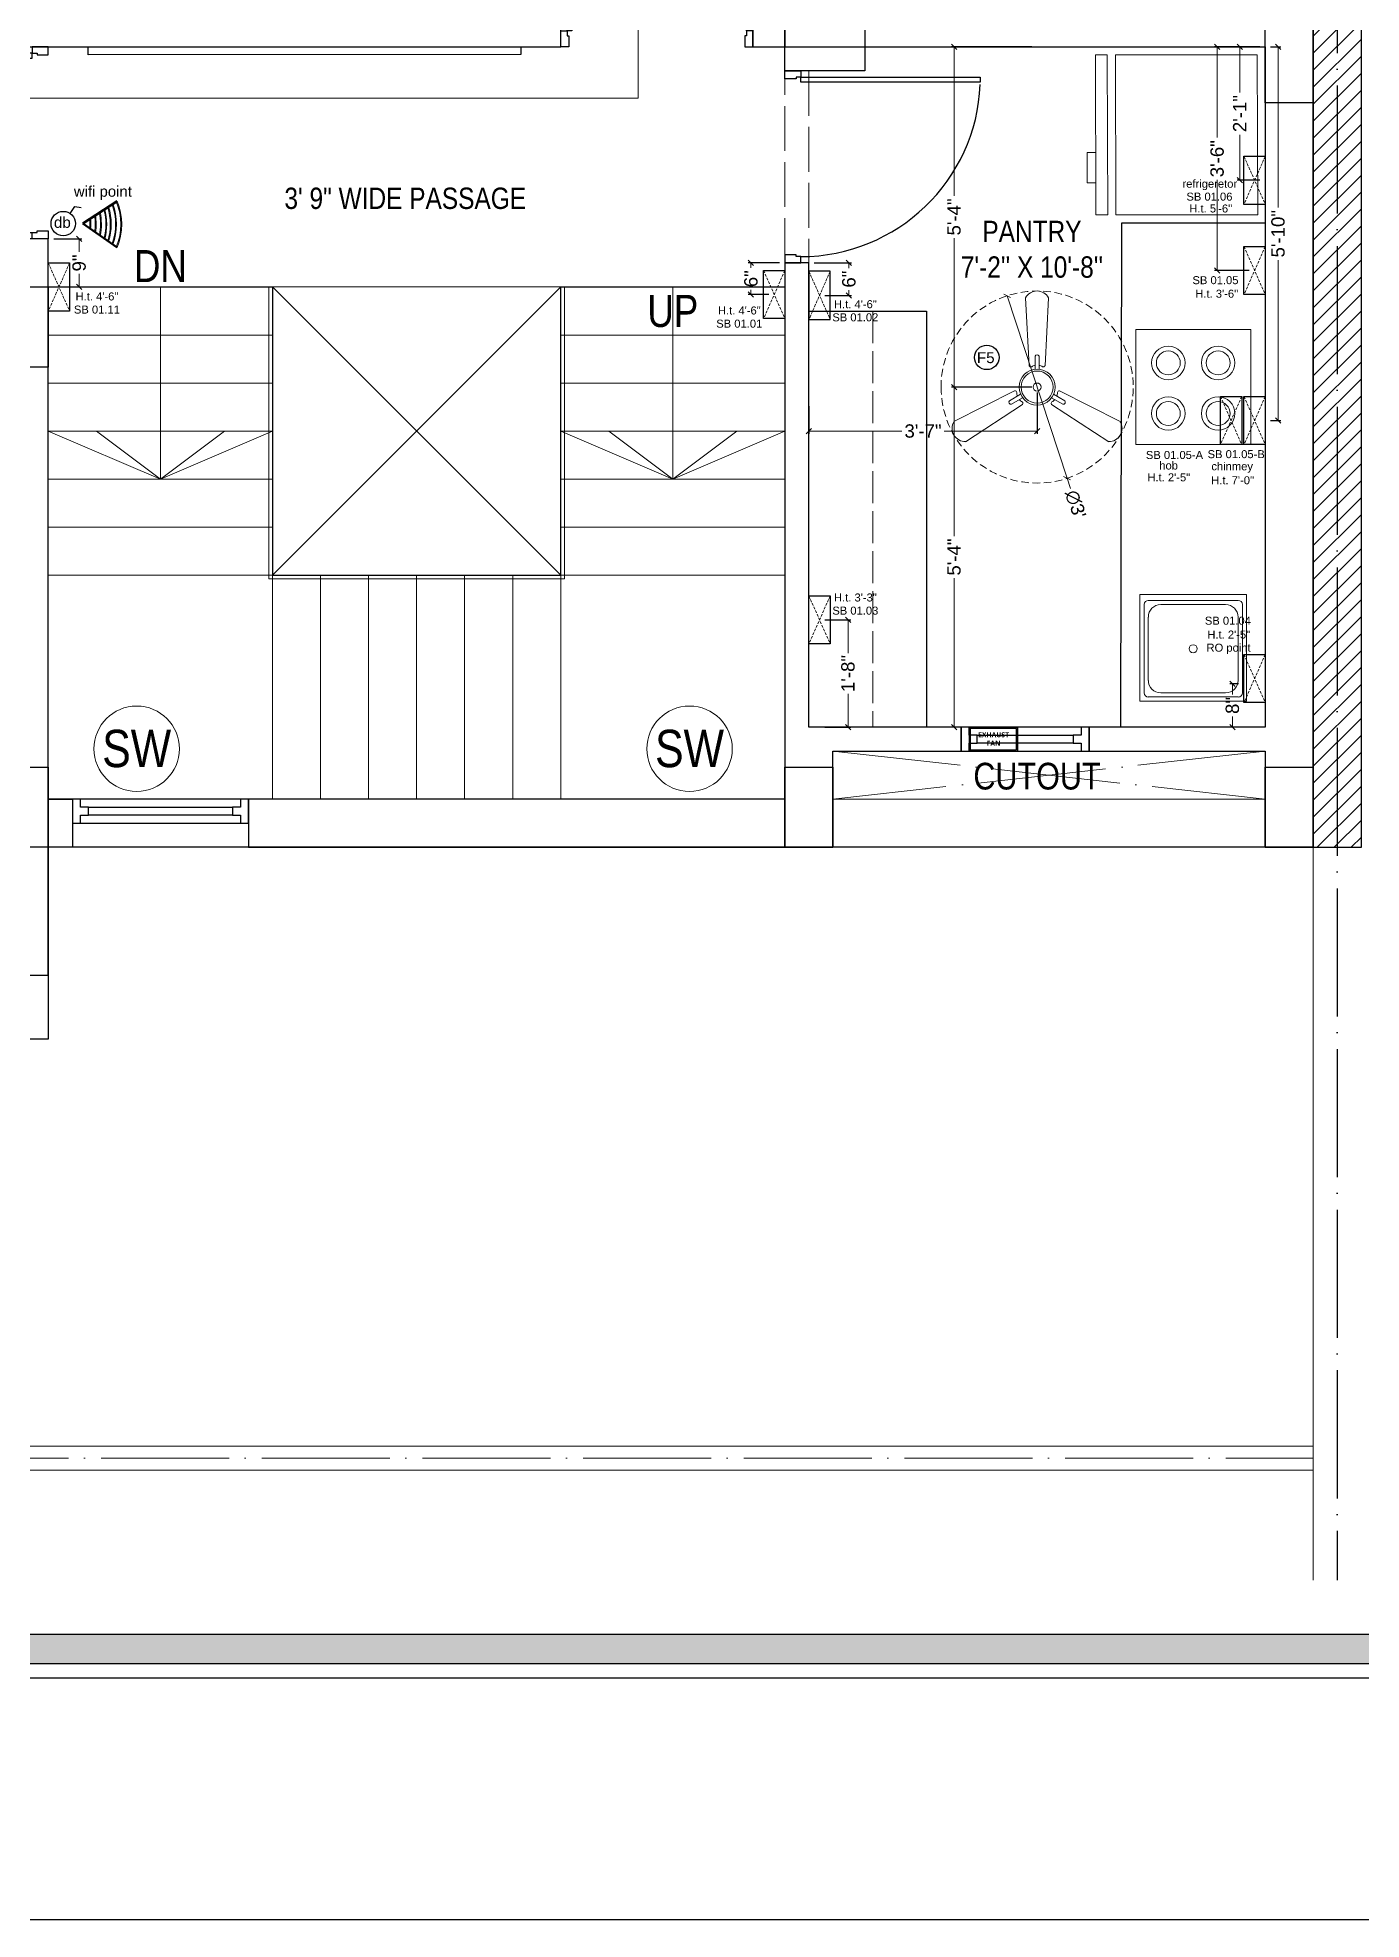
# Model space of a CAD drawing. Header units: millimetres. Extents: x 56222 to 3066687, y -650199 to -121287.
# Drawn here: x 141434.3 to 141682.3, y -177505.9 to -177153.2 of the extents above; entities that cross this region are included whole.
import ezdxf

# ---------------------------------------------------------------- set-up
doc = ezdxf.new("R2010")
doc.units = ezdxf.units.MM
doc.header["$MEASUREMENT"] = 0
doc.header["$PDMODE"] = 35
for name, pattern in [('ACAD_ISO02W100', [15, 12, -3]), ('ACAD_ISO04W100', [30, 24, -3, 0, -3]), ('DASHED', [0.75, 0.5, -0.25]), ('DASHED2', [0.375, 0.25, -0.125])]:
    doc.linetypes.add(name, pattern=pattern)
doc.layers.get('Defpoints').update_dxf_attribs({"color": 220})
for name, color, linetype, lineweight in [('$TD_AUDIT_GENERATED_(A0BDF17)', 32, 'Continuous', 30), ('COLUMN', 1, 'Continuous', 30), ('dim05', 1, 'Continuous', 13), ('el', 7, 'Continuous', 20), ('ELEC-wires', 1, 'DASHED2', 13), ('Electrical', 84, 'Continuous', 30), ('FIRST FLOOR', 7, 'Continuous', 9), ('FIRST FLOOR ( TEXT )', 7, 'Continuous', 9), ('FIRST FLOOR_( PLine )_', 251, 'Continuous', 30), ('FIRST FLOOR_( STAIR )', 251, 'Continuous', 9), ('FURNITURE', 32, 'Continuous', 9), ('GROUND FLOOR', 7, 'Continuous', 9), ('GROUND FLOOR  ( DIM )', 7, 'Continuous', 9), ('GROUND FLOOR  ( HATCH )', 251, 'Continuous', 9), ('Labelling', 1, 'Continuous', 25), ('NAME PLATE', 7, 'Continuous', 25), ('wall', 7, 'Continuous', 30), ('X_PLOT', 1, 'Continuous', 9), ('XX~SLAB ( BEAM )~ ( DIM )', 7, 'Continuous', 9)]:
    doc.layers.add(name, color=color, linetype=linetype, lineweight=lineweight)
for name, color, linetype in [('AR DOOR', 40, 'Continuous'), ('AR ELE-5', 134, 'Continuous'), ('Labels and Texts', 8, 'Continuous'), ('str coll', 6, 'Continuous')]:
    doc.layers.add(name, color=color, linetype=linetype)
doc.layers.add('XX~SLAB ( PLINE )', color=251, linetype='Continuous', plot=False)
doc.styles.add('Arial', font='arial.ttf')
doc.styles.add("Cn_BT_0'-0", font='swissc.ttf')
doc.styles.add('Cn_BT_7', font='swissc.ttf', dxfattribs={"height": 7})
doc.styles.add('KATHA', font='swissc.ttf')
doc.styles.get("Standard").update_dxf_attribs({"font": 'arial.ttf', "height": 6})
doc.dimstyles.new('ISO-25', dxfattribs={"dimtxt": 2.5, "dimasz": 1, "dimexe": 0.5, "dimexo": 1, "dimtad": 0, "dimdec": 1, "dimlunit": 4, "dimtxsty": 'Standard', "dimblk": 'OBLIQUE', "dimcen": 2.5, "dimclrd": 1, "dimclre": 1, "dimclrt": 5, "dimadec": 0, "dimazin": 0, "dimtfac": 1, "dimtdec": 1, "dimtmove": 0, "dimatfit": 3, "dimfxl": 1, "dimlwd": -1, "dimarcsym": 0})

# ---------------------------------------------------------------- blocks, each defined once
blk = doc.blocks.new('LAYOUT FILE')
at = {"layer": 'NAME PLATE', "true_color": 0xd39e00}
h = blk.add_hatch(color=42, dxfattribs=at)
h.paths.add_polyline_path([(3346889.83, -513806.18), (3346889.83, -514260.7), (3347535.56, -514260.7), (3347535.56, -513806.18)])
h.paths.add_polyline_path([(3346894.36, -513810.71), (3347531.03, -513810.71), (3347531.03, -514256.17), (3346894.36, -514256.17)], flags=16)
at = {"layer": 'NAME PLATE', "color": 42, "true_color": 0xd39e00}
for points in [[(3346887.56, -513803.91), (3347537.83, -513803.91), (3347537.83, -514262.96), (3346887.56, -514262.96)], [(3346889.83, -513806.18), (3347535.56, -513806.18), (3347535.56, -514260.7), (3346889.83, -514260.7)], [(3346894.36, -513810.71), (3347531.03, -513810.71), (3347531.03, -514256.17), (3346894.36, -514256.17)]]:
    blk.add_lwpolyline(points, close=True, dxfattribs=at)
blk = doc.blocks.new('*U255')
for points in [[(0, 0), (0, 1120), (-30, 1120), (-30, 0)], [(40, 0), (0, 0), (0, -30), (-10, -30), (-10, -100), (40, -100)], [(-1160, 0), (-1120, 0), (-1120, -30), (-1110, -30), (-1110, -100), (-1160, -100)]]:
    blk.add_lwpolyline(points, close=True)
at = {"layer": 'AR ELE-5', "linetype": 'ByBlock', "ltscale": 15}
blk.add_arc((2, -1), 1122, 92.373, 179.9653, dxfattribs=at)
blk = doc.blocks.new('*U256')
for points in [[(-1160, 0), (-1120, 0), (-1120, 30), (-1110, 30), (-1110, 100), (-1160, 100)], [(0, 0), (0, -1120), (-30, -1120), (-30, 0)], [(40, 0), (0, 0), (0, 30), (-10, 30), (-10, 100), (40, 100)]]:
    blk.add_lwpolyline(points, close=True)
at = {"layer": 'AR ELE-5', "linetype": 'ByBlock', "ltscale": 15}
blk.add_arc((2, 1), 1122, 180.0347, 267.627, dxfattribs=at)
blk = doc.blocks.new("SINK 20'' X 20''")
at = {"layer": 'FURNITURE'}
for p, q in [((3351628.98, -518299.55), (3351628.98, -518283)), ((3351629.75, -518282.23), (3351646.6, -518282.23)), ((3351632.08, -518283), (3351644.24, -518283)), ((3351647.38, -518283), (3351647.38, -518299.55)), ((3351629.75, -518297.22), (3351629.75, -518285.33)), ((3351646.57, -518285.33), (3351646.57, -518297.22)), ((3351646.6, -518300.32), (3351629.75, -518300.32)), ((3351644.24, -518299.55), (3351632.08, -518299.55))]:
    blk.add_line(p, q, dxfattribs=at)
blk.add_lwpolyline([(3351648.16, -518281.09), (3351628.16, -518281.09), (3351628.16, -518301.09), (3351648.16, -518301.09)], close=True, dxfattribs=at)
blk.add_circle((3351638.16, -518291.28), 0.762, dxfattribs=at)
for centre, radius, start, end in [((3351629.75, -518283), 0.775, 90, 180), ((3351632.08, -518285.33), 2.32, 90, 180), ((3351644.24, -518285.33), 2.32, 0, 90), ((3351646.6, -518283), 0.775, 0, 90), ((3351632.08, -518297.22), 2.32, 180, 270), ((3351644.24, -518297.22), 2.32, 270, 0), ((3351629.75, -518299.55), 0.775, 180, 270), ((3351646.6, -518299.55), 0.775, 270, 0)]:
    blk.add_arc(centre, radius, start, end, dxfattribs=at)
blk = doc.blocks.new('sf sfs')
at = {"layer": 'FURNITURE'}
blk.add_line((3348685.97, -514612.12), (3348664.42, -514612.12), dxfattribs=at)
blk.add_lwpolyline([(3348664.42, -514612.12), (3348664.42, -514590.57), (3348685.97, -514590.57), (3348685.97, -514612.12)], dxfattribs=at)
for centre, radius in [((3348670.49, -514596.83), 3.14), ((3348679.82, -514596.83), 3.14), ((3348670.49, -514596.83), 2.24), ((3348679.82, -514596.83), 2.24), ((3348670.49, -514606.3), 3.14), ((3348670.49, -514606.3), 2.24), ((3348679.82, -514606.3), 3.14), ((3348679.82, -514606.3), 2.24)]:
    blk.add_circle(centre, radius, dxfattribs=at)
blk = doc.blocks.new('6616')
at = {"color": 242, "linetype": 'DASHED', "true_color": 0xcd2027}
for p, q in [((386784.79, -36915.77), (386775.78, -36911.78)), ((386784.79, -36911.78), (386775.78, -36915.77))]:
    blk.add_line(p, q, dxfattribs=at)
at = {"layer": 'ELEC-wires', "color": 5, "linetype": 'ByBlock', "lineweight": 30, "ltscale": 4}
blk.add_lwpolyline([(386775.78, -36911.78), (386784.79, -36911.78), (386784.79, -36915.77), (386775.78, -36915.77)], close=True, dxfattribs=at)
blk = doc.blocks.new('_Oblique')
at = {"layer": 'wall', "color": 0, "lineweight": -2}
blk.add_line((-0.5, -0.5), (0.5, 0.5), dxfattribs=at)
blk = doc.blocks.new('*D415')
at = {"layer": 'Defpoints', "color": 0, "lineweight": 0, "transparency": 16777216}
for p in [(141664.31, -177154.98), (141659.51, -177179.98), (141664.31, -177179.98)]:
    blk.add_point(p, dxfattribs=at)
at = {"layer": 'dim05', "color": 1, "linetype": 'Continuous', "lineweight": -2, "transparency": 16777216}
for p, q in [((141663.31, -177154.98), (141659.01, -177154.98)), ((141663.31, -177179.98), (141659.01, -177179.98))]:
    blk.add_line(p, q, dxfattribs=at)
at = {"layer": 'dim05', "color": 1, "linetype": 'Continuous', "transparency": 16777216}
for p, q in [((141659.51, -177154.98), (141659.51, -177163.51)), ((141659.51, -177179.98), (141659.51, -177171.45))]:
    blk.add_line(p, q, dxfattribs=at)
at = {"layer": 'dim05', "color": 1, "transparency": 16777216}
for p, rotation in [((141659.51, -177154.98), 90), ((141659.51, -177179.98), 270)]:
    blk.add_blockref('_Oblique', p, dxfattribs=dict(at, rotation=rotation))
at = {"layer": 'dim05', "color": 5, "lineweight": 25, "transparency": 16777216, "insert": (141659.51, -177167.48), "char_height": 2.5, "attachment_point": 5, "rotation": 90, "style": 'Arial'}
blk.add_mtext('2\'-1"', dxfattribs=at)
blk = doc.blocks.new('*D416')
at = {"layer": 'Defpoints', "color": 0, "lineweight": 0, "transparency": 16777216}
for p in [(141664.31, -177154.98), (141664.31, -177225.01), (141666.7, -177225.01)]:
    blk.add_point(p, dxfattribs=at)
at = {"layer": 'dim05', "color": 1, "linetype": 'Continuous', "lineweight": -2, "transparency": 16777216}
for p, q in [((141665.31, -177154.98), (141667.2, -177154.98)), ((141665.31, -177225.01), (141667.2, -177225.01))]:
    blk.add_line(p, q, dxfattribs=at)
at = {"layer": 'dim05', "color": 1, "linetype": 'Continuous', "transparency": 16777216}
for p, q in [((141666.7, -177154.98), (141666.7, -177185.08)), ((141666.7, -177225.01), (141666.7, -177194.92))]:
    blk.add_line(p, q, dxfattribs=at)
at = {"layer": 'dim05', "color": 1, "transparency": 16777216}
for p, rotation in [((141666.7, -177154.98), 90), ((141666.7, -177225.01), 270)]:
    blk.add_blockref('_Oblique', p, dxfattribs=dict(at, rotation=rotation))
at = {"layer": 'dim05', "color": 5, "lineweight": 25, "transparency": 16777216, "insert": (141666.7, -177190), "char_height": 2.5, "attachment_point": 5, "rotation": 90, "style": 'Arial'}
blk.add_mtext('5\'-10"', dxfattribs=at)
blk = doc.blocks.new('*D480')
at = {"layer": 'Defpoints', "color": 0, "lineweight": 0, "transparency": 16777216}
for p in [(141660.32, -177274.37), (141658.15, -177282.48), (141660.32, -177282.48)]:
    blk.add_point(p, dxfattribs=at)
at = {"layer": 'dim05', "color": 1, "linetype": 'Continuous', "lineweight": -2, "transparency": 16777216}
for p, q in [((141659.32, -177274.37), (141657.65, -177274.37)), ((141659.32, -177282.48), (141657.65, -177282.48))]:
    blk.add_line(p, q, dxfattribs=at)
at = {"layer": 'dim05', "color": 1, "linetype": 'Continuous', "transparency": 16777216}
for p, q in [((141658.15, -177274.37), (141658.15, -177276.36)), ((141658.15, -177282.48), (141658.15, -177280.49))]:
    blk.add_line(p, q, dxfattribs=at)
at = {"layer": 'dim05', "color": 1, "transparency": 16777216}
for p, rotation in [((141658.15, -177274.37), 90), ((141658.15, -177282.48), 270)]:
    blk.add_blockref('_Oblique', p, dxfattribs=dict(at, rotation=rotation))
at = {"layer": 'dim05', "color": 5, "lineweight": 25, "transparency": 16777216, "insert": (141658.15, -177278.42), "char_height": 2.5, "attachment_point": 5, "rotation": 90, "style": 'Arial'}
blk.add_mtext('8"', dxfattribs=at)
blk = doc.blocks.new('A$C1B9B2090')
at = {"layer": 'Electrical', "ltscale": 10}
blk.add_line((0, 4.97), (10.08, 4.97), dxfattribs=at)
at = {"layer": 'Electrical', "ltscale": 2}
for points in [[(0, 0), (10.08, 0), (10.08, 4.97), (0, 4.97)], [(0.25, 0.25), (9.83, 0.25), (9.83, 4.72), (0.25, 4.72)]]:
    blk.add_lwpolyline(points, close=True, dxfattribs=at)
at = {"layer": 'Electrical', "ltscale": 2, "insert": (1.5, 3.92), "char_height": 1.05, "width": 7.1646, "attachment_point": 1}
blk.add_mtext('\\pxqc;{\\fMalgun Gothic|b1|i0|c0|p34;\\W5.565;\\C0;\\W1;EXHAUST \\P\\W7.7995;\\W1;FAN}', dxfattribs=at)
blk = doc.blocks.new('*D481')
at = {"layer": 'Defpoints', "color": 0, "lineweight": 0, "transparency": 16777216}
for p in [(141580.8, -177262.38), (141580.8, -177282.48), (141586.13, -177282.48)]:
    blk.add_point(p, dxfattribs=at)
at = {"layer": 'dim05', "color": 1, "linetype": 'Continuous', "lineweight": -2, "transparency": 16777216}
for p, q in [((141581.8, -177262.38), (141586.63, -177262.38)), ((141581.8, -177282.48), (141586.63, -177282.48))]:
    blk.add_line(p, q, dxfattribs=at)
at = {"layer": 'dim05', "color": 1, "linetype": 'Continuous', "transparency": 16777216}
for p, q in [((141586.13, -177262.38), (141586.13, -177268.6)), ((141586.13, -177282.48), (141586.13, -177276.26))]:
    blk.add_line(p, q, dxfattribs=at)
at = {"layer": 'dim05', "color": 1, "transparency": 16777216}
for p, rotation in [((141586.13, -177262.38), 90), ((141586.13, -177282.48), 270)]:
    blk.add_blockref('_Oblique', p, dxfattribs=dict(at, rotation=rotation))
at = {"layer": 'dim05', "color": 5, "lineweight": 25, "transparency": 16777216, "insert": (141586.13, -177272.43), "char_height": 2.5, "attachment_point": 5, "rotation": 90, "style": 'Arial'}
blk.add_mtext('1\'-8"', dxfattribs=at)
blk = doc.blocks.new('*D436')
at = {"layer": 'Defpoints', "color": 0, "lineweight": 0, "transparency": 16777216}
for p in [(141436.31, -177190.98), (141438.3, -177199.98), (141442.08, -177199.98)]:
    blk.add_point(p, dxfattribs=at)
at = {"layer": 'dim05', "color": 1, "linetype": 'Continuous', "lineweight": -2, "transparency": 16777216}
for p, q in [((141437.31, -177190.98), (141442.58, -177190.98)), ((141439.3, -177199.98), (141442.58, -177199.98))]:
    blk.add_line(p, q, dxfattribs=at)
at = {"layer": 'dim05', "color": 1, "linetype": 'Continuous', "transparency": 16777216}
for p, q in [((141442.08, -177190.98), (141442.08, -177193.42)), ((141442.08, -177199.98), (141442.08, -177197.54))]:
    blk.add_line(p, q, dxfattribs=at)
at = {"layer": 'dim05', "color": 1, "transparency": 16777216}
for p, rotation in [((141442.08, -177190.98), 90), ((141442.08, -177199.98), 270)]:
    blk.add_blockref('_Oblique', p, dxfattribs=dict(at, rotation=rotation))
at = {"layer": 'dim05', "color": 5, "lineweight": 25, "transparency": 16777216, "insert": (141442.08, -177195.48), "char_height": 2.5, "attachment_point": 5, "rotation": 90, "style": 'Arial'}
blk.add_mtext('9"', dxfattribs=at)
blk = doc.blocks.new('*D443')
at = {"layer": 'Defpoints', "color": 0, "lineweight": 0, "transparency": 16777216}
for p in [(141574.31, -177195.48), (141567.95, -177201.38), (141572.31, -177201.38)]:
    blk.add_point(p, dxfattribs=at)
at = {"layer": 'dim05', "color": 1, "linetype": 'Continuous', "lineweight": -2, "transparency": 16777216}
for p, q in [((141573.31, -177195.48), (141567.45, -177195.48)), ((141571.31, -177201.38), (141567.45, -177201.38))]:
    blk.add_line(p, q, dxfattribs=at)
at = {"layer": 'dim05', "color": 1, "linetype": 'Continuous', "transparency": 16777216}
for p, q in [((141567.95, -177195.48), (141567.95, -177196.36)), ((141567.95, -177201.38), (141567.95, -177200.5))]:
    blk.add_line(p, q, dxfattribs=at)
at = {"layer": 'dim05', "color": 1, "transparency": 16777216}
for p, rotation in [((141567.95, -177195.48), 90), ((141567.95, -177201.38), 270)]:
    blk.add_blockref('_Oblique', p, dxfattribs=dict(at, rotation=rotation))
at = {"layer": 'dim05', "color": 5, "lineweight": 25, "transparency": 16777216, "insert": (141567.95, -177198.43), "char_height": 2.5, "attachment_point": 5, "rotation": 90, "style": 'Arial'}
blk.add_mtext('6"', dxfattribs=at)
blk = doc.blocks.new('*D445')
at = {"layer": 'Defpoints', "color": 0, "lineweight": 0, "transparency": 16777216}
for p in [(141578.81, -177195.48), (141580.8, -177201.55), (141586.3, -177201.55)]:
    blk.add_point(p, dxfattribs=at)
at = {"layer": 'dim05', "color": 1, "linetype": 'Continuous', "lineweight": -2, "transparency": 16777216}
for p, q in [((141579.81, -177195.48), (141586.8, -177195.48)), ((141581.8, -177201.55), (141586.8, -177201.55))]:
    blk.add_line(p, q, dxfattribs=at)
at = {"layer": 'dim05', "color": 1, "linetype": 'Continuous', "transparency": 16777216}
for p, q in [((141586.3, -177195.48), (141586.3, -177196.44)), ((141586.3, -177201.55), (141586.3, -177200.58))]:
    blk.add_line(p, q, dxfattribs=at)
at = {"layer": 'dim05', "color": 1, "transparency": 16777216}
for p, rotation in [((141586.3, -177195.48), 90), ((141586.3, -177201.55), 270)]:
    blk.add_blockref('_Oblique', p, dxfattribs=dict(at, rotation=rotation))
at = {"layer": 'dim05', "color": 5, "lineweight": 25, "transparency": 16777216, "insert": (141586.3, -177198.51), "char_height": 2.5, "attachment_point": 5, "rotation": 90, "style": 'Arial'}
blk.add_mtext('6"', dxfattribs=at)
blk = doc.blocks.new('*D446')
at = {"layer": 'Defpoints', "color": 0, "lineweight": 0, "transparency": 16777216}
for p in [(141655.29, -177154.98), (141662.48, -177154.98), (141662.31, -177196.9)]:
    blk.add_point(p, dxfattribs=at)
at = {"layer": 'dim05', "color": 1, "linetype": 'Continuous', "lineweight": -2, "transparency": 16777216}
for p, q in [((141661.48, -177154.98), (141654.79, -177154.98)), ((141661.31, -177196.9), (141654.79, -177196.9))]:
    blk.add_line(p, q, dxfattribs=at)
at = {"layer": 'dim05', "color": 1, "linetype": 'Continuous', "transparency": 16777216}
for p, q in [((141655.29, -177154.98), (141655.29, -177171.99)), ((141655.29, -177196.9), (141655.29, -177179.88))]:
    blk.add_line(p, q, dxfattribs=at)
at = {"layer": 'dim05', "color": 1, "transparency": 16777216}
for p, rotation in [((141655.29, -177154.98), 90), ((141655.29, -177196.9), 270)]:
    blk.add_blockref('_Oblique', p, dxfattribs=dict(at, rotation=rotation))
at = {"layer": 'dim05', "color": 5, "lineweight": 25, "transparency": 16777216, "insert": (141655.29, -177175.94), "char_height": 2.5, "attachment_point": 5, "rotation": 90, "style": 'Arial'}
blk.add_mtext('3\'-6"', dxfattribs=at)
blk = doc.blocks.new('WIFI')
at = {"layer": '$TD_AUDIT_GENERATED_(A0BDF17)', "lineweight": 13, "true_color": 0xc7c8ca}
h = blk.add_hatch(color=9, dxfattribs=at)
h.dxf.hatch_style = 1
h.paths.add_polyline_path([(3320075.15, -510037.5), (3320075.24, -510037.64, -0.206837), (3320083.72, -510037.64), (3320083.82, -510037.5, 0.208331)])
h.paths.add_polyline_path([(3320075.66, -510038.29), (3320075.76, -510038.44, -0.179121), (3320083.18, -510038.42), (3320083.28, -510038.28, 0.181041)])
h.paths.add_polyline_path([(3320076.19, -510039.11), (3320076.29, -510039.25, -0.151306), (3320082.61, -510039.23), (3320082.71, -510039.09, 0.153663)])
h.paths.add_polyline_path([(3320076.65, -510039.81), (3320076.74, -510039.95, -0.127939), (3320082.13, -510039.93), (3320082.23, -510039.78, 0.130675)])
h.paths.add_polyline_path([(3320077.21, -510040.67), (3320077.31, -510040.82, -0.099586), (3320081.53, -510040.79), (3320081.63, -510040.64, 0.102799)])
h.paths.add_polyline_path([(3320077.79, -510041.56), (3320077.89, -510041.71, -0.070714), (3320080.9, -510041.69), (3320081.01, -510041.54, 0.074439)])
h.paths.add_polyline_path([(3320080.36, -510042.46, 0.045415), (3320078.39, -510042.48), (3320078.5, -510042.64, -0.041129), (3320080.25, -510042.62)])
at = {"layer": '$TD_AUDIT_GENERATED_(A0BDF17)', "color": 5, "lineweight": 53}
for q in [(3320075.15, -510037.5), (3320083.82, -510037.5)]:
    blk.add_line((3320079.34, -510043.93), q, dxfattribs=at)
at = {"layer": '$TD_AUDIT_GENERATED_(A0BDF17)', "lineweight": 13}
for centre, radius, start, end in [((3320079.48, -510047.46), 10.86, 66.4636, 113.5364), ((3320079.48, -510048.46), 10.86, 69.5551, 110.602), ((3320079.48, -510048.46), 10.69, 69.7839, 110.4045), ((3320079.48, -510049.45), 10.86, 72.6901, 107.6338), ((3320079.48, -510049.45), 10.69, 72.9716, 107.3874), ((3320079.48, -510050.29), 10.86, 75.3462, 105.1259), ((3320079.48, -510051.29), 10.86, 78.5929, 102.0702), ((3320079.48, -510051.29), 10.69, 78.9794, 101.7278), ((3320079.48, -510052.28), 10.86, 81.9217, 98.9505), ((3320079.48, -510052.28), 10.69, 82.3715, 98.5509), ((3320079.48, -510053.28), 10.86, 85.3513, 95.7524), ((3320079.48, -510053.28), 10.69, 85.8705, 95.2913)]:
    blk.add_arc(centre, radius, start, end, dxfattribs=at)
at = {"layer": '$TD_AUDIT_GENERATED_(A0BDF17)', "color": 252, "lineweight": 13, "true_color": 0x939598}
blk.add_arc((3320079.48, -510047.46), 10.69, 66.6419, 113.3863, dxfattribs=at)
at = {"layer": 'Labels and Texts', "lineweight": 13}
blk.add_arc((3320079.48, -510050.29), 10.69, 75.6739, 104.837, dxfattribs=at)
blk = doc.blocks.new('fan')
at = {"layer": 'Electrical', "lineweight": 15, "ltscale": 20}
for p, q in [((3300835.29, -509900.78), (3300836.47, -509923.43)), ((3300841.81, -509923.43), (3300842.99, -509900.78)), ((3300838.47, -509924.57), (3300838.47, -509920.25)), ((3300839.81, -509920.28), (3300839.81, -509924.57)), ((3300831.66, -509931.77), (3300811.45, -509942.07)), ((3300866.83, -509942.07), (3300846.62, -509931.77)), ((3300815.3, -509948.74), (3300834.33, -509936.39)), ((3300829.93, -509935.08), (3300833.64, -509932.93)), ((3300834.31, -509934.09), (3300830.57, -509936.25)), ((3300843.95, -509936.39), (3300862.98, -509948.74)), ((3300847.68, -509936.23), (3300843.97, -509934.09)), ((3300844.64, -509932.93), (3300848.38, -509935.09))]:
    blk.add_line(p, q, dxfattribs=at)
at = {"layer": 'Electrical', "linetype": 'DASHED', "lineweight": 15, "ltscale": 5}
blk.add_circle((3300839.14, -509930.53), 32, dxfattribs=at)
at = {"layer": 'Electrical', "lineweight": 15, "ltscale": 20}
for centre, major_axis, start_param, end_param in [((3300839.14, -509902.94), (3.12, 3.12), -0.272136, 1.842967), ((3300839.13, -509920.5), (0.501, 0.501), -0.465536, 1.983618), ((3300839.14, -509930.53), (4.24, -4.24), 3.14161, 9.424795), ((3300839.14, -509930.53), (3.77, -3.77), 1.749190548672175e-05, 6.283202799085073), ((3300837.1, -509923.08), (0.51, 0.51), 2.863014, 4.257784), ((3300839.14, -509926.42), (2.27, -2.27), 2.565057, 2.951308), ((3300839.14, -509926.42), (2.27, 2.27), 0.19032, 0.57657), ((3300841.18, -509923.08), (0.51, -0.51), 5.167028, 6.561799), ((3300831.67, -509932.49), (0.51, -0.51), 0.978238, 2.373008), ((3300835.59, -509932.58), (2.27, -2.27), 3.855511, 4.241762), ((3300839.14, -509930.53), (0.943, 0.943), 1.570814, 7.853999), ((3300842.69, -509932.58), (2.27, 2.27), 5.183051, 5.569301), ((3300846.61, -509932.49), (0.51, -0.51), 2.339416, 3.734186), ((3300830.46, -509935.55), (0.501, -0.501), 3.199655, 5.648809), ((3300835.59, -509932.58), (2.27, -2.27), 4.659452, 5.045703), ((3300833.71, -509936.02), (0.51, 0.51), -1.325776, 0.068994), ((3300844.57, -509936.02), (0.51, -0.51), 3.072633, 4.467404), ((3300842.69, -509932.58), (2.27, 2.27), 4.37911, 4.765361), ((3300847.83, -509935.54), (0.501, 0.501), 3.723254, 6.172408), ((3300815.25, -509944.32), (3.12, -3.12), 3.393055, 5.508159), ((3300863.03, -509944.32), (3.12, -3.12), 5.48745, 7.602554)]:
    blk.add_ellipse(centre, major_axis=major_axis, ratio=1, start_param=start_param, end_param=end_param, dxfattribs=at)
blk = doc.blocks.new('*D451')
at = {"layer": 'Defpoints', "color": 0, "lineweight": 0, "transparency": 16777216}
for p in [(141605.99, -177154.98), (141621.56, -177154.98), (141621.56, -177218.73)]:
    blk.add_point(p, dxfattribs=at)
at = {"layer": 'dim05', "color": 1, "linetype": 'Continuous', "lineweight": -2, "transparency": 16777216}
for p, q in [((141620.56, -177154.98), (141605.49, -177154.98)), ((141620.56, -177218.73), (141605.49, -177218.73))]:
    blk.add_line(p, q, dxfattribs=at)
at = {"layer": 'dim05', "color": 1, "linetype": 'Continuous', "transparency": 16777216}
for p, q in [((141605.99, -177154.98), (141605.99, -177182.91)), ((141605.99, -177218.73), (141605.99, -177190.8))]:
    blk.add_line(p, q, dxfattribs=at)
at = {"layer": 'dim05', "color": 1, "transparency": 16777216}
for p, rotation in [((141605.99, -177154.98), 90), ((141605.99, -177218.73), 270)]:
    blk.add_blockref('_Oblique', p, dxfattribs=dict(at, rotation=rotation))
at = {"layer": 'dim05', "color": 5, "lineweight": 25, "transparency": 16777216, "insert": (141605.99, -177186.85), "char_height": 2.5, "attachment_point": 5, "rotation": 90, "style": 'Arial'}
blk.add_mtext('5\'-4"', dxfattribs=at)
blk = doc.blocks.new('*D452')
at = {"layer": 'Defpoints', "color": 0, "lineweight": 0, "transparency": 16777216}
for p in [(141621.56, -177218.73), (141605.99, -177282.48), (141623.04, -177282.48)]:
    blk.add_point(p, dxfattribs=at)
at = {"layer": 'dim05', "color": 1, "linetype": 'Continuous', "lineweight": -2, "transparency": 16777216}
for p, q in [((141620.56, -177218.73), (141605.49, -177218.73)), ((141622.04, -177282.48), (141605.49, -177282.48))]:
    blk.add_line(p, q, dxfattribs=at)
at = {"layer": 'dim05', "color": 1, "linetype": 'Continuous', "transparency": 16777216}
for p, q in [((141605.99, -177218.73), (141605.99, -177246.66)), ((141605.99, -177282.48), (141605.99, -177254.55))]:
    blk.add_line(p, q, dxfattribs=at)
at = {"layer": 'dim05', "color": 1, "transparency": 16777216}
for p, rotation in [((141605.99, -177218.73), 90), ((141605.99, -177282.48), 270)]:
    blk.add_blockref('_Oblique', p, dxfattribs=dict(at, rotation=rotation))
at = {"layer": 'dim05', "color": 5, "lineweight": 25, "transparency": 16777216, "insert": (141605.99, -177250.6), "char_height": 2.5, "attachment_point": 5, "rotation": 90, "style": 'Arial'}
blk.add_mtext('5\'-4"', dxfattribs=at)
blk = doc.blocks.new('*D453')
at = {"layer": 'Defpoints', "color": 0, "lineweight": 0, "transparency": 16777216}
for p in [(141621.56, -177218.73), (141578.81, -177221.34), (141578.81, -177226.99)]:
    blk.add_point(p, dxfattribs=at)
at = {"layer": 'dim05', "color": 1, "linetype": 'Continuous', "lineweight": -2, "transparency": 16777216}
for p, q in [((141578.81, -177222.34), (141578.81, -177227.49)), ((141621.56, -177219.73), (141621.56, -177227.49))]:
    blk.add_line(p, q, dxfattribs=at)
at = {"layer": 'dim05', "color": 1, "linetype": 'Continuous', "transparency": 16777216}
for p, q in [((141578.81, -177226.99), (141596.23, -177226.99)), ((141621.56, -177226.99), (141604.13, -177226.99))]:
    blk.add_line(p, q, dxfattribs=at)
at = {"layer": 'dim05', "color": 1, "transparency": 16777216, "rotation": 180}
blk.add_blockref('_Oblique', (141578.81, -177226.99), dxfattribs=at)
at = {"layer": 'dim05', "color": 1, "transparency": 16777216}
blk.add_blockref('_Oblique', (141621.56, -177226.99), dxfattribs=at)
at = {"layer": 'dim05', "color": 5, "lineweight": 25, "transparency": 16777216, "insert": (141600.18, -177226.99), "char_height": 2.5, "attachment_point": 5, "style": 'Arial'}
blk.add_mtext('3\'-7"', dxfattribs=at)
blk = doc.blocks.new('*D456')
at = {"layer": 'Defpoints', "color": 0, "lineweight": 0, "transparency": 16777216}
for p in [(141615.95, -177201.63), (141627.16, -177235.83)]:
    blk.add_point(p, dxfattribs=at)
at = {"layer": 'dim05', "color": 1, "linetype": 'Continuous', "transparency": 16777216}
for p in [(141615.95, -177201.63), (141627.79, -177237.73)]:
    blk.add_line(p, (141627.16, -177235.83), dxfattribs=at)
at = {"layer": 'dim05', "color": 1, "transparency": 16777216}
for p, rotation in [((141615.95, -177201.63), 288.1497433961791), ((141627.16, -177235.83), 108.1497433961791)]:
    blk.add_blockref('_Oblique', p, dxfattribs=dict(at, rotation=rotation))
at = {"layer": 'dim05', "color": 5, "lineweight": 25, "transparency": 16777216, "insert": (141628.76, -177240.71), "char_height": 2.5, "attachment_point": 5, "rotation": 288.1497, "style": 'Arial'}
blk.add_mtext("∅3'", dxfattribs=at)

msp = doc.modelspace()

# ---------------------------------------------------------------- hatches: boundary and pattern name
at = {"layer": 'GROUND FLOOR  ( HATCH )'}
h = msp.add_hatch(dxfattribs=at)
h.set_pattern_fill('ANSI31', color=6, scale=18, style=0)
h.set_pattern_definition([(45, (25141.6202, -14691.8051), (-1.590990258, 1.590990258), [])])
h.paths.add_polyline_path([(141682.3062, -176961.4795), (141673.3062, -176961.4795), (141673.3062, -177304.9795), (141682.3062, -177304.9795)])

# ---------------------------------------------------------------- linework, layer by layer
at = {"layer": 'COLUMN'}
for points in [[(141589.3062, -177150.4795), (141589.3062, -177159.4795), (141574.3062, -177159.4795), (141574.3062, -177150.4795)], [(141664.3062, -177150.4795), (141673.3062, -177150.4795), (141673.3062, -177165.4795), (141664.3062, -177165.4795)], [(141427.3062, -177199.9795), (141436.3062, -177199.9795), (141436.3062, -177214.9795), (141427.3062, -177214.9795)], [(141427.3062, -177289.9795), (141436.3062, -177289.9795), (141436.3062, -177304.9795), (141427.3062, -177304.9795)], [(141574.3062, -177289.9795), (141583.3062, -177289.9795), (141583.3062, -177304.9795), (141574.3062, -177304.9795)], [(141664.3062, -177289.9795), (141673.3062, -177289.9795), (141673.3062, -177304.9795), (141664.3062, -177304.9795)]]:
    msp.add_lwpolyline(points, close=True, dxfattribs=at)
at = {"layer": 'FIRST FLOOR'}
for p, q in [((141673.3062, -176994.4795), (141673.3062, -177304.9795)), ((141532.3062, -177154.9795), (141532.3062, -177126.4795)), ((141574.3062, -177150.4795), (141574.3062, -177154.9795)), ((141431.8062, -177154.9795), (141532.3062, -177154.9795)), ((141574.3062, -177154.9795), (141664.3062, -177154.9795)), ((141664.3062, -177154.9795), (141664.3062, -177282.4795)), ((141436.3062, -177328.9795), (141436.3062, -177190.9795)), ((141574.3062, -177195.4795), (141578.8062, -177195.4795)), ((141574.3062, -177196.9795), (141574.3062, -177304.9795)), ((141578.8062, -177196.9795), (141578.8062, -177282.4795)), ((141436.3062, -177214.9795), (141431.8062, -177214.9795)), ((141578.8062, -177282.4795), (141664.3062, -177282.4795)), ((141607.3011, -177286.9795), (141607.3011, -177282.4795)), ((141607.3011, -177286.9795), (141607.3011, -177282.4795)), ((141631.3011, -177282.4795), (141631.3011, -177286.9795)), ((141607.3011, -177286.9795), (141664.3062, -177286.9795)), ((141664.3062, -177286.9795), (141664.3062, -177304.9795)), ((141574.3062, -177295.9795), (141436.3062, -177295.9795)), ((141473.8062, -177295.9795), (141473.8062, -177304.9795)), ((141664.3062, -177295.9795), (141583.3062, -177295.9795)), ((141673.3062, -177304.9795), (141427.3062, -177304.9795))]:
    msp.add_line(p, q, dxfattribs=at)
at = {"layer": 'FIRST FLOOR', "linetype": 'ACAD_ISO02W100', "ltscale": 0.7}
msp.add_lwpolyline([(141578.8062, -177195.4795), (141574.3062, -177195.4795), (141574.3062, -177159.4795), (141578.8062, -177159.4795)], close=True, dxfattribs=at)
at = {"layer": 'FIRST FLOOR_( PLine )_'}
for p, q in [((141532.3062, -177154.9795), (141532.3062, -177126.4795)), ((141431.8062, -177154.9795), (141532.3062, -177154.9795))]:
    msp.add_line(p, q, dxfattribs=at)
for points in [[(141673.3062, -176994.4795), (141628.3062, -176994.4795), (141628.3062, -176998.9795), (141664.3062, -176998.9795), (141664.3062, -177150.4795), (141574.3062, -177150.4795), (141574.3062, -177154.9795), (141664.3062, -177154.9795), (141664.3062, -177282.4795), (141631.3011, -177282.4795), (141631.3011, -177286.9795), (141664.3062, -177286.9795), (141664.3062, -177304.9795), (141673.3062, -177304.9795)], [(141568.3062, -177154.9795), (141574.3062, -177154.9795), (141574.3062, -177150.4795), (141568.3062, -177150.4795)], [(141436.3062, -177190.9795), (141431.8062, -177190.9795), (141431.8062, -177264.4795), (141410.8062, -177264.4795), (141410.8062, -177268.9795), (141431.8062, -177268.9795), (141431.8062, -177328.9795), (141436.3062, -177328.9795)], [(141578.8062, -177195.4795), (141574.3062, -177195.4795), (141574.3062, -177304.9795), (141578.8062, -177304.9795), (141583.3062, -177304.9795), (141583.3062, -177286.9795), (141607.3011, -177286.9795), (141607.3011, -177282.4795), (141578.8062, -177282.4795)], [(141436.3062, -177295.9795), (141440.8062, -177295.9795), (141440.8062, -177304.9795), (141436.3062, -177304.9795)], [(141574.3062, -177295.9795), (141473.8062, -177295.9795), (141473.8062, -177300.4795), (141473.8062, -177304.9795), (141574.3062, -177304.9795)]]:
    msp.add_lwpolyline(points, close=True, dxfattribs=at)
at = {"layer": 'FIRST FLOOR_( STAIR )'}
for p, q in [((141478.3062, -177199.9795), (141436.3062, -177199.9795)), ((141478.3062, -177199.9795), (141478.3062, -177295.9795)), ((141574.3062, -177199.9795), (141532.3062, -177199.9795)), ((141532.3062, -177199.9795), (141532.3062, -177295.9795)), ((141478.3062, -177208.9795), (141436.3062, -177208.9795)), ((141574.3062, -177208.9795), (141532.3062, -177208.9795)), ((141478.3062, -177217.9795), (141436.3062, -177217.9795)), ((141574.3062, -177217.9795), (141532.3062, -177217.9795)), ((141478.3062, -177226.9795), (141436.3062, -177226.9795)), ((141574.3062, -177226.9795), (141532.3062, -177226.9795)), ((141478.3062, -177235.9795), (141436.3062, -177235.9795)), ((141574.3062, -177235.9795), (141532.3062, -177235.9795)), ((141478.3062, -177244.9795), (141436.3062, -177244.9795)), ((141574.3062, -177244.9795), (141532.3062, -177244.9795)), ((141574.3062, -177253.9795), (141436.3062, -177253.9795)), ((141487.3062, -177253.9795), (141487.3062, -177295.9795)), ((141496.3062, -177253.9795), (141496.3062, -177295.9795)), ((141505.3062, -177253.9795), (141505.3062, -177295.9795)), ((141514.3062, -177253.9795), (141514.3062, -177295.9795)), ((141523.3062, -177253.9795), (141523.3062, -177295.9795))]:
    msp.add_line(p, q, dxfattribs=at)
for points in [[(141457.3062, -177235.9795), (141478.3062, -177226.9795), (141469.3062, -177226.9795), (141457.3062, -177235.9795), (141436.3062, -177226.9795), (141445.3062, -177226.9795), (141457.3062, -177235.9795), (141457.3062, -177199.9795)], [(141553.3062, -177235.9795), (141574.3062, -177226.9795), (141565.3062, -177226.9795), (141553.3062, -177235.9795), (141532.3062, -177226.9795), (141541.3062, -177226.9795), (141553.3062, -177235.9795), (141553.3062, -177199.9795)]]:
    msp.add_lwpolyline(points, dxfattribs=at)
msp.add_lwpolyline([(141477.6062, -177199.9795), (141478.3062, -177199.9795), (141478.3062, -177253.9795), (141532.3062, -177253.9795), (141532.3062, -177199.9795), (141533.0062, -177199.9795), (141533.0062, -177254.6795), (141477.6062, -177254.6795), (141477.6062, -177199.9795)], close=True, dxfattribs=at)
at = {"layer": 'FURNITURE', "lineweight": 30}
for p, q in [((141637.2718, -177282.4795), (141637.434, -177187.9795)), ((141637.4339, -177187.9795), (141664.3073, -177187.9795)), ((141578.8062, -177204.4795), (141600.8062, -177204.4795)), ((141600.8062, -177204.4795), (141600.8062, -177282.4795))]:
    msp.add_line(p, q, dxfattribs=at)
at = {"layer": 'FURNITURE', "linetype": 'ACAD_ISO02W100', "ltscale": 0.5}
msp.add_line((141590.8062, -177204.4795), (141590.8062, -177282.4795), dxfattribs=at)
at = {"layer": 'FURNITURE', "lineweight": 30}
msp.add_lwpolyline([(141443.7552, -177155.0028), (141524.8572, -177154.9795), (141524.8572, -177156.4232), (141443.7552, -177156.4465)], close=True, dxfattribs=at)
at = {"layer": 'FURNITURE'}
for points in [[(141632.5724, -177186.4783), (141634.7855, -177186.4783), (141634.6996, -177156.4795), (141632.4865, -177156.4795)], [(141636.3347, -177186.4783), (141662.892, -177186.4783), (141662.8062, -177156.4795), (141636.2488, -177156.4795)]]:
    msp.add_lwpolyline(points, close=True, dxfattribs=at)
at = {"layer": 'FURNITURE', "flags": 128}
msp.add_lwpolyline([(141632.5294, -177180.4274), (141630.9516, -177180.4274), (141630.9516, -177174.8002), (141632.5294, -177174.8002)], dxfattribs=at)
at = {"layer": 'FURNITURE', "color": 1, "lineweight": 30, "ltscale": 4}
msp.add_lwpolyline([(141440.3834, -177186.1936), (141441.3018, -177184.8689), (141442.4848, -177185.0558)], dxfattribs=at)
for centre in [(141439.0992, -177188.0913), (141612.1343, -177213.1833)]:
    msp.add_circle(centre, 2.2915, dxfattribs=at)
at = {"layer": 'GROUND FLOOR'}
for p, q in [((141673.3062, -176921.4306), (141673.3062, -177442.3635)), ((141673.3062, -177304.9795), (141673.3062, -177442.3635)), ((141177.5562, -177417.2295), (141673.3062, -177417.2295)), ((141173.0562, -177421.7295), (141673.3062, -177421.7295))]:
    msp.add_line(p, q, dxfattribs=at)
at = {"layer": 'GROUND FLOOR', "color": 1, "linetype": 'ACAD_ISO04W100'}
for p, q in [((141677.8062, -176921.4306), (141677.8062, -177304.9795)), ((141583.3062, -177286.9795), (141664.3062, -177295.9795)), ((141664.3062, -177286.9795), (141583.3062, -177295.9795))]:
    msp.add_line(p, q, dxfattribs=at)
msp.add_lwpolyline([(141673.3062, -176956.9795), (141175.3062, -176956.9795), (141175.3062, -177419.4795), (141673.3062, -177419.4795)], dxfattribs=at)
at = {"layer": 'GROUND FLOOR', "color": 6, "lineweight": 30}
msp.add_lwpolyline([(141682.3062, -176961.4795), (141673.3062, -176961.4795), (141673.3062, -177304.9795), (141682.3062, -177304.9795)], close=True, dxfattribs=at)
at = {"layer": 'GROUND FLOOR'}
msp.add_lwpolyline([(141478.3062, -177199.9795), (141478.3062, -177253.9795), (141532.3062, -177253.9795), (141532.3062, -177199.9795)], dxfattribs=at)
at = {"layer": 'GROUND FLOOR  ( DIM )', "color": 5}
for centre in [(141452.8596, -177286.5277), (141556.4401, -177286.5277)]:
    msp.add_circle(centre, 8, dxfattribs=at)
at = {"layer": 'Labelling', "lineweight": 0, "ltscale": 10}
msp.add_lwpolyline([(141546.789, -177164.5959), (141259.1256, -177164.5959), (141259.1256, -176979.5534), (141546.789, -176979.5534)], close=True, dxfattribs=at)
at = {"layer": 'X_PLOT', "linetype": 'ACAD_ISO04W100', "lineweight": 30}
msp.add_line((141677.8062, -176921.4306), (141677.8062, -177442.3635), dxfattribs=at)
at = {"layer": 'XX~SLAB ( BEAM )~ ( DIM )'}
for p, q in [((141478.3062, -177199.9795), (141532.3062, -177199.9795)), ((141478.3062, -177199.9795), (141532.3062, -177253.9795)), ((141478.3062, -177253.9795), (141532.3062, -177199.9795))]:
    msp.add_line(p, q, dxfattribs=at)
at = {"layer": 'XX~SLAB ( BEAM )~ ( DIM )', "color": 3, "lineweight": 30}
msp.add_lwpolyline([(142840.5563, -176852.8868), (140057.6713, -176852.8868), (140057.6713, -177505.9443), (142840.5563, -177505.9443)], close=True, dxfattribs=at)
at = {"layer": 'XX~SLAB ( PLINE )'}
for points in [[(141268.3062, -176994.4795), (141673.3062, -176994.4795), (141673.3062, -177304.9795), (141664.3062, -177304.9795), (141644.5015, -177304.9795), (141604.1644, -177304.9795), (141578.8062, -177304.9795), (141436.3062, -177304.9795), (141436.3062, -177340.9795), (141268.3062, -177340.9795)], [(141436.3062, -177199.9795), (141478.3062, -177199.9795), (141478.3062, -177253.9795), (141532.3062, -177253.9795), (141532.3062, -177199.9795), (141574.3062, -177199.9795), (141574.3062, -177295.9795), (141436.3062, -177295.9795)], [(141631.3011, -177282.4795), (141629.8011, -177282.4795), (141629.8011, -177283.9795), (141628.3011, -177283.9795), (141628.3011, -177285.4795), (141610.3011, -177285.4795), (141610.3011, -177283.9795), (141608.8011, -177283.9795), (141608.8011, -177282.4795), (141607.3011, -177282.4795), (141607.3011, -177286.9795), (141608.8011, -177286.9795), (141608.8011, -177285.4795), (141610.3011, -177285.4795), (141610.3011, -177283.9795), (141628.3011, -177283.9795), (141628.3011, -177285.4795), (141629.8011, -177285.4795), (141629.8011, -177286.9795), (141631.3011, -177286.9795), (141631.3011, -177282.4795), (141607.3011, -177282.4795), (141607.3011, -177286.9795), (141631.3011, -177286.9795)], [(141473.8062, -177295.9795), (141472.3062, -177295.9795), (141472.3062, -177297.4795), (141470.8062, -177297.4795), (141470.8062, -177298.9795), (141443.8062, -177298.9795), (141443.8062, -177297.4795), (141442.3062, -177297.4795), (141442.3062, -177295.9795), (141440.8062, -177295.9795), (141440.8062, -177300.4795), (141442.3062, -177300.4795), (141442.3062, -177298.9795), (141443.8062, -177298.9795), (141443.8062, -177297.4795), (141470.8062, -177297.4795), (141470.8062, -177298.9795), (141472.3062, -177298.9795), (141472.3062, -177300.4795), (141473.8062, -177300.4795), (141473.8062, -177295.9795), (141440.8062, -177295.9795), (141440.8062, -177300.4795), (141473.8062, -177300.4795)]]:
    msp.add_lwpolyline(points, close=True, dxfattribs=at)

# ---------------------------------------------------------------- block references
at = {"color": 1, "lineweight": 35, "rotation": 270}
msp.add_blockref('WIFI', (651486.6826, 3142891.2569), dxfattribs=at)
at = {"lineweight": 35}
msp.add_blockref('sf sfs', (-3207024.3508, 337382.614), dxfattribs=at)
at = {"xscale": 0.9052782660299882, "yscale": 0.9052782660299882, "zscale": 0.9052782660299882}
msp.add_blockref('A$C1B9B2090', (141608.8011, -177286.9789), dxfattribs=at)
at = {"layer": 'AR DOOR', "linetype": 'ByBlock', "lineweight": -2, "extrusion": (0, 0, -1), "xscale": -0.02999999999996949, "yscale": 0.02999999999996949, "zscale": -0.02999999999996949}
for name, p, rotation in [('*U256', (-141533.5062, -177151.9795), 180), ('*U255', (-141433.3062, -177156.1795), 270), ('*U256', (-141577.3062, -177160.6795), 270)]:
    msp.add_blockref(name, p, dxfattribs=dict(at, rotation=rotation))
at = {"layer": 'dim05', "color": 1, "lineweight": 35, "xscale": -0.5625052429282242, "yscale": 0.5625052429282242, "zscale": 0.5625052429282242}
msp.add_blockref('fan', (1998360.8787, 109619.8662), dxfattribs=at)
at = {"layer": 'el', "color": 1, "rotation": 90}
for p in [(104748.5366, -563960.2668), (104748.5356, -563977.1832), (104524.5224, -563980.2668), (104658.5356, -563981.6705), (104744.1282, -564005.3003), (104748.5356, -564005.3003), (104667.0224, -564042.6707), (104748.5356, -564053.6554)]:
    msp.add_blockref('6616', p, dxfattribs=at)
at = {"layer": 'el', "color": 1, "xscale": -1, "rotation": 270}
msp.add_blockref('6616', (178494.5768, -563981.8339), dxfattribs=at)
at = {"layer": 'NAME PLATE', "lineweight": 0, "xscale": 1.209046105522275, "yscale": 1.209046105522275, "zscale": 1.209046105522275}
msp.add_blockref('LAYOUT FILE', (-3905460.7493, 444306.8699, 0.1256), dxfattribs=at)
at = {"layer": 'str coll', "lineweight": 5}
msp.add_blockref("SINK 20'' X 20''", (-3209987.3614, 341023.4944), dxfattribs=at)

# ---------------------------------------------------------------- texts
at = {"layer": 'Electrical', "color": 5, "transparency": 33554687}
for s, height, p in [('refrigeretor  ', 1.5, (141648.7899, -177181.3731)), ('wifi point', 2, (141441.0914, -177183.0609, 0.0286)), ('SB 01.06', 1.5, (141649.5331, -177183.7906)), ('SB 01.05', 1.5, (141650.663, -177199.4505)), ('SB 01.11', 1.5, (141441.0991, -177204.9623)), ('SB 01.02', 1.5, (141583.1884, -177206.4155)), ('SB 01.01', 1.5, (141561.4444, -177207.5972)), ('SB 01.05-A', 1.5, (141641.9376, -177232.2135)), ('hob', 1.5, (141644.4506, -177234.1907)), ('SB 01.05-B', 1.5, (141653.5005, -177232.062)), ('chinmey', 1.5, (141654.2054, -177234.3348)), ('SB 01.03', 1.5, (141583.1884, -177261.3901)), ('SB 01.04', 1.5, (141652.9851, -177263.2781)), ('RO point', 1.5, (141653.2926, -177268.3352))]:
    msp.add_text(s, height=height, dxfattribs=at).set_placement(p)
at = {"layer": 'Electrical', "color": 240, "true_color": 0xed1f24, "transparency": 33554687}
for s, p in [("H.t. 5'-6''", (141650.0763, -177186.0121)), ('H.t. 4\'-6"', (141441.4113, -177202.4999)), ("H.t. 3'-6''", (141651.196, -177201.9875)), ('H.t. 4\'-6"', (141561.7566, -177205.1347)), ('H.t. 4\'-6"', (141583.5006, -177203.9531)), ('H.t. 2\'-5"', (141642.2198, -177236.407)), ("H.t. 7'-0''", (141654.1707, -177236.9582)), ('H.t. 3\'-3"', (141583.5006, -177258.9276)), ('H.t. 2\'-5"', (141653.4549, -177265.8727))]:
    msp.add_text(s, height=1.5, dxfattribs=at).set_placement(p)
at = {"layer": 'Electrical', "color": 1, "char_height": 2.03575, "attachment_point": 3}
for s, insert in [('db', (141440.5206, -177186.8558)), ('F5', (141613.5958, -177212.2079))]:
    msp.add_mtext_dynamic_manual_height_columns(s, width=2.035749, gutter_width=0.6786, heights=[2.6009], dxfattribs=dict(at, insert=insert))
at = {"layer": 'FIRST FLOOR ( TEXT )', "attachment_point": 5, "style": 'KATHA'}
for s, insert, char_height in [('3\' 9" WIDE PASSAGE', (141503.1796, -177183.3806), 4), ("PANTRY\\P7'-2'' X 10'-8''", (141620.5943, -177192.934), 4), ('DN', (141457.3062, -177196.0512), 6), ('UP', (141553.3062, -177204.5168), 6)]:
    msp.add_mtext(s, dxfattribs=dict(at, insert=insert, char_height=char_height))
at = {"layer": 'FIRST FLOOR ( TEXT )', "color": 1, "insert": (141621.5435, -177291.7003), "char_height": 5, "attachment_point": 5, "style": "Cn_BT_0'-0"}
msp.add_mtext('CUTOUT', dxfattribs=at)
at = {"layer": 'GROUND FLOOR  ( DIM )', "color": 5, "char_height": 7, "attachment_point": 5, "style": 'Cn_BT_7'}
for insert in [(141452.8596, -177286.5277), (141556.4401, -177286.5277)]:
    msp.add_mtext('SW', dxfattribs=dict(at, insert=insert))

# ---------------------------------------------------------------- dimensions: what is measured, and where the dimension line sits
at = {"layer": 'dim05', "color": 27, "lineweight": 25, "true_color": 0x7d5120}
for base, p1, p2, override, picture, middle in [((141605.9913897641, -177154.9795071), (141621.5561869412, -177218.7295071), (141621.5561869412, -177154.9795071), {"dimtxsty": 'Arial'}, '*D451', (141605.991389764, -177186.8545071)), ((141655.2867, -177154.9795), (141662.3128, -177196.8959), (141662.481, -177154.9795), {"dimtxsty": 'Arial'}, '*D446', (141655.2867, -177175.9377)), ((141659.5074, -177179.9795), (141664.3062, -177154.9795), (141664.3073, -177179.9795), {"dimdec": 0, "dimtxsty": 'Arial'}, '*D415', (141659.5074, -177167.4795)), ((141666.705, -177225.0131), (141664.3062, -177154.9795), (141664.3062, -177225.0131), {"dimtxsty": 'Arial'}, '*D416', (141666.705, -177189.9963)), ((141442.0846, -177199.9795), (141436.3062, -177190.9795), (141438.2996, -177199.9795), {"dimtxsty": 'Arial'}, '*D436', (141442.0846, -177195.4795)), ((141567.9514, -177201.3832), (141574.3062, -177195.4795), (141572.3128, -177201.3832), {"dimtxsty": 'Arial'}, '*D443', (141567.9514, -177198.4314)), ((141586.3018, -177201.5466), (141578.8062, -177195.4795), (141580.7996, -177201.5466), {"dimtxsty": 'Arial'}, '*D445', (141586.3018, -177198.5131)), ((141605.9913897642, -177282.4795071001), (141621.5561869413, -177218.7295071), (141623.0371545953, -177282.4795071001), {"dimtxsty": 'Arial'}, '*D452', (141605.9913897641, -177250.6045071001)), ((141586.1276, -177282.4795), (141580.7996, -177262.3834), (141580.7996, -177282.4795), {"dimtxsty": 'Arial'}, '*D481', (141586.1276, -177272.4314)), ((141658.1459, -177282.4795), (141660.3193, -177274.3681), (141660.3193, -177282.4795), {"dimtxsty": 'Arial'}, '*D480', (141658.1459, -177278.4238))]:
    dim = msp.add_linear_dim(base=base, p1=p1, p2=p2, angle=90, dimstyle='ISO-25', override=override, dxfattribs=at)
    dim.commit()
    dim.dimension.update_dxf_attribs({"geometry": picture, "text_midpoint": middle})
dim = msp.add_diameter_dim_2p(p1=(141615.9492, -177201.6251), p2=(141627.1632, -177235.8339), dimstyle='ISO-25', override={"dimtxsty": 'Arial'}, dxfattribs=at)
dim.commit()
dim.dimension.update_dxf_attribs({"geometry": '*D456', "text_midpoint": (141628.7628, -177240.7137)})
dim = msp.add_linear_dim(base=(141578.8061869413, -177226.9929889076), p1=(141621.5561869412, -177218.7295071), p2=(141578.8061869413, -177221.3359532556), dimstyle='ISO-25', override={"dimtxsty": 'Arial'}, dxfattribs=at)
dim.commit()
dim.dimension.update_dxf_attribs({"geometry": '*D453', "text_midpoint": (141600.1811869412, -177226.9929889076)})

doc.saveas('drawing.dxf')
